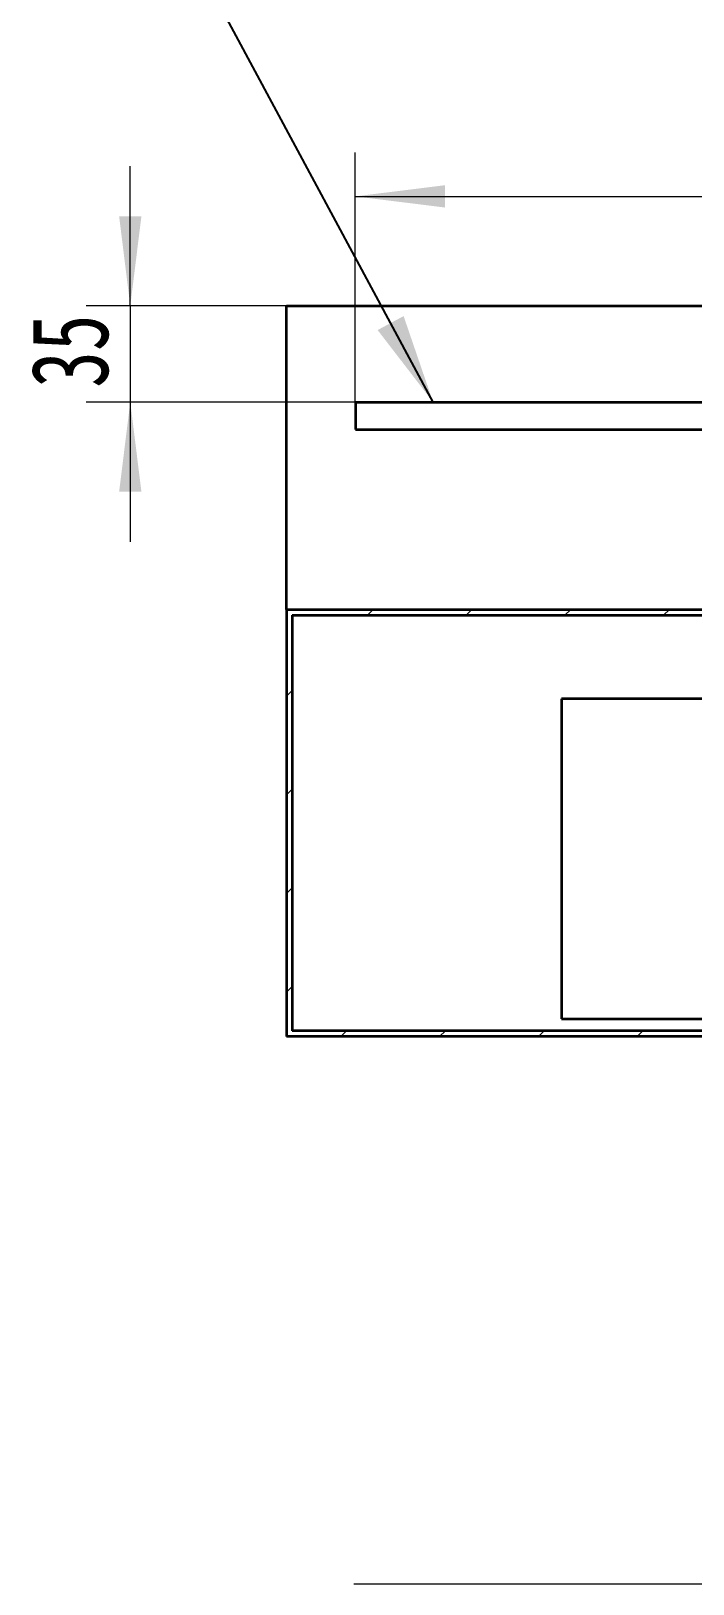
# Model space of a CAD drawing. Header units: millimetres. Extents: x 0 to 4752, y 0 to 3360.
# Drawn here: x 2770 to 3010, y 950 to 1515 of the extents above; entities that cross this region are included whole.
import ezdxf

# ---------------------------------------------------------------- set-up
doc = ezdxf.new("R2010")
doc.units = ezdxf.units.MM
doc.header["$LTSCALE"] = 8
doc.styles.add('SLDTEXTSTYLE4', font='TXT', dxfattribs={"width": 0.7})
doc.dimstyles.new('SLDDIMSTYLE10', dxfattribs={"dimtxt": 28, "dimasz": 32.64, "dimexe": 0, "dimexo": 0.0625, "dimgap": 7, "dimtad": 1, "dimdec": 3, "dimrnd": 1e-09, "dimzin": 12, "dimdsep": 46, "dimtxsty": 'SLDTEXTSTYLE4', "dimsah": 1, "dimcen": 0.09, "dimadec": 0, "dimazin": 3, "dimtfac": 1, "dimtdec": 1, "dimtofl": 0, "dimtmove": 0, "dimatfit": 3, "dimfxl": 1, "dimfrac": 2, "dimtolj": 1, "dimtzin": 12, "dimarcsym": 0})
doc.dimstyles.new('SLDDIMSTYLE2', dxfattribs={"dimtxt": 28, "dimasz": 32.64, "dimexe": 0, "dimexo": 0.0625, "dimgap": 7, "dimtad": 1, "dimdec": 3, "dimrnd": 1e-09, "dimzin": 12, "dimdsep": 46, "dimtxsty": 'SLDTEXTSTYLE4', "dimsah": 1, "dimcen": 0.09, "dimadec": 0, "dimazin": 3, "dimtfac": 1, "dimtdec": 3, "dimtmove": 0, "dimatfit": 0, "dimfxl": 1, "dimfrac": 2, "dimtolj": 1, "dimtzin": 12, "dimarcsym": 0})
doc.dimstyles.new('SLDDIMSTYLE9', dxfattribs={"dimtxt": 0.18, "dimasz": 32.64, "dimexe": 0, "dimexo": 0.0625, "dimgap": 0, "dimtad": 0, "dimtih": 1, "dimtoh": 1, "dimdec": 0, "dimrnd": 1e-09, "dimzin": 0, "dimdsep": 46, "dimtxsty": 'Standard', "dimsah": 1, "dimcen": 0.09, "dimadec": 0, "dimazin": 0, "dimtfac": 32.64, "dimtdec": 0, "dimtofl": 0, "dimtmove": 0, "dimatfit": 3, "dimfxl": 1, "dimfrac": 2, "dimtolj": 1, "dimtzin": 0, "dimarcsym": 0})

# ---------------------------------------------------------------- blocks, each defined once
blk = doc.blocks.new('SW_NOTE_0_6')
at = {"color": 0, "linetype": 'Continuous', "lineweight": 0}
blk.add_line((-976.54, 0), (0, 0), dxfattribs=at)
blk = doc.blocks.new('剖面视图 C-C')
at = {"color": 7, "linetype": 'Continuous', "lineweight": 35}
for p, q in [((-695.08, 238.72), (154.92, 238.72)), ((-695.08, 165.89), (-695.08, 238.72)), ((-670.08, 203.72), (-670.08, 193.72)), ((-670.08, 203.72), (129.92, 203.72)), ((-670.08, 193.72), (129.92, 193.72)), ((-695.08, 128.27), (-695.08, 165.89)), ((-695.08, 128.27), (154.92, 128.27)), ((-695.08, 128.27), (-695.08, -27.17)), ((-693.08, 126.15), (152.92, 126.15)), ((-693.08, 126.15), (-693.08, -25.1)), ((54.92, 95.76), (-595.08, 95.76)), ((-595.08, 95.76), (-595.08, -20.71)), ((-595.08, 95.76), (-595.08, -20.71)), ((54.92, 95.76), (-595.08, 95.76)), ((-595.08, -20.71), (54.92, -20.71)), ((-595.08, -20.71), (54.92, -20.71)), ((154.92, -27.17), (-695.08, -27.17)), ((152.92, -25.1), (-693.08, -25.1))]:
    blk.add_line(p, q, dxfattribs=at)
blk = doc.blocks.new('SW_HATCH_0')
at = {"color": 0, "linetype": 'Continuous', "lineweight": 18}
for p, q in [((0, 0), (2.12, 2.12)), ((35.92, 0), (38.04, 2.12)), ((71.84, 0), (73.96, 2.12)), ((107.76, 0), (109.88, 2.12)), ((-29.4, -29.4), (-27.4, -27.4)), ((-29.4, -65.32), (-27.4, -63.32)), ((-29.4, -101.24), (-27.4, -99.24)), ((-29.4, -137.16), (-27.4, -135.16)), ((-9.64, -153.32), (-7.57, -151.25)), ((26.28, -153.32), (28.36, -151.25)), ((62.21, -153.32), (64.28, -151.25)), ((98.13, -153.32), (100.2, -151.25))]:
    blk.add_line(p, q, dxfattribs=at)
blk = doc.blocks.new('_D_31')
at = {"color": 7, "linetype": 'Continuous', "lineweight": 0}
for p, q in [((2887.63, 1379.95), (2887.63, 1470.81)), ((3687.63, 1379.95), (3687.63, 1470.81)), ((2887.63, 1454.81), (3687.63, 1454.81))]:
    blk.add_line(p, q, dxfattribs=at)
at = {"color": 7, "linetype": 'Continuous', "lineweight": 18}
for points in [[(2887.63, 1454.81), (2920.27, 1450.75), (2920.27, 1458.88)], [(3687.63, 1454.81), (3654.99, 1458.88), (3654.99, 1450.75)]]:
    blk.add_solid(points, dxfattribs=at)
at = {"color": 7, "linetype": 'Continuous', "lineweight": 18, "insert": (3269.22, 1490.91), "char_height": 28, "attachment_point": 1, "style": 'SLDTEXTSTYLE4'}
blk.add_mtext('800', dxfattribs=at)
blk = doc.blocks.new('_D_33')
at = {"color": 7, "linetype": 'Continuous', "lineweight": 0}
for p, q in [((2805.75, 1414.95), (2805.75, 1465.75)), ((2862.63, 1414.95), (2789.75, 1414.95)), ((2805.75, 1414.95), (2805.75, 1379.95)), ((2887.63, 1379.95), (2789.75, 1379.95)), ((2805.75, 1379.95), (2805.75, 1329.15))]:
    blk.add_line(p, q, dxfattribs=at)
at = {"color": 7, "linetype": 'Continuous', "lineweight": 18}
for points in [[(2805.75, 1414.95), (2809.81, 1447.59), (2801.69, 1447.59)], [(2805.75, 1379.95), (2801.69, 1347.31), (2809.81, 1347.31)]]:
    blk.add_solid(points, dxfattribs=at)
at = {"color": 7, "linetype": 'Continuous', "lineweight": 18, "insert": (2769.66, 1385.16), "char_height": 28, "attachment_point": 1, "rotation": 90, "style": 'SLDTEXTSTYLE4'}
blk.add_mtext('35', dxfattribs=at)

msp = doc.modelspace()

# ---------------------------------------------------------------- block references
at = {"color": 7, "linetype": 'Continuous', "lineweight": 35}
msp.add_blockref('剖面视图 C-C', (3557.712789, 1176.231647), dxfattribs=at)
at = {"color": 7, "linetype": 'Continuous', "lineweight": 18}
msp.add_blockref('SW_HATCH_0', (2892.028598, 1302.377431), dxfattribs=at)
at = {"color": 7, "linetype": 'Continuous', "lineweight": 0}
msp.add_blockref('SW_NOTE_0_6', (3863.583298, 949.843363), dxfattribs=at)

# ---------------------------------------------------------------- dimensions: what is measured, and where the dimension line sits
at = {"color": 7, "linetype": 'Continuous', "lineweight": 18}
for base, p1, p2, angle, dimstyle, picture, middle in [((3687.629885, 1454.812216), (2887.629885, 1379.951716), (3687.629885, 1379.951716), 0, 'SLDDIMSTYLE10', '_D_31', (3287.629885, 1454.812216)), ((2805.750822, 1379.951716), (2862.629885, 1414.951716), (2887.629885, 1379.951716), 90, 'SLDDIMSTYLE2', '_D_33', (2805.750822, 1397.451716))]:
    dim = msp.add_linear_dim(base=base, p1=p1, p2=p2, angle=angle, dimstyle=dimstyle, dxfattribs=at)
    dim.commit()
    dim.dimension.update_dxf_attribs({"geometry": picture, "text_midpoint": middle, "dimtype": 160})

# ---------------------------------------------------------------- leaders
at = {"color": 7, "linetype": 'Continuous', "lineweight": 0}
msp.add_leader([(2915.915533, 1379.951716), (2826.298457, 1546.785959)], dimstyle='SLDDIMSTYLE9', dxfattribs=at)

doc.saveas('drawing.dxf')
